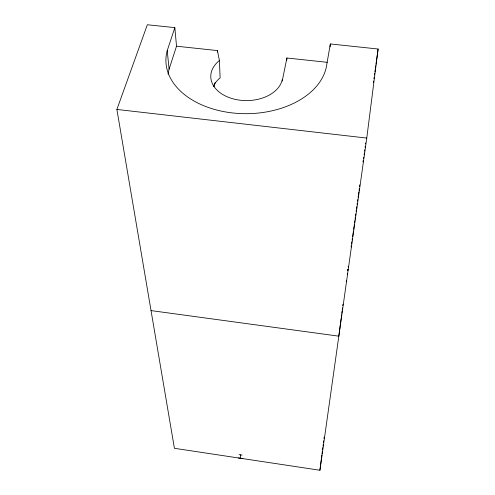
<?xml version="1.0" encoding="UTF-8"?>
<svg xmlns="http://www.w3.org/2000/svg" width="495" height="495" viewBox="0 0 495 495"><rect width="100%" height="100%" fill="white"/><g stroke="black" fill="none" stroke-linecap="round" stroke-linejoin="round"><path stroke-width="0.74" d="M282.224 81.075L286.89 58.008L327.257 62.321M286.809 60.266L286.89 58.008M330.097 46.914L330.351 43.95L378.112 49.017L366.764 138.074L319.918 470.25L174.413 448.303L116.888 109.445L147.343 24.75L174.846 27.633L176.517 46.208L169.092 69.145A78.903 53.497 -0.5 0 0 168.09 74.225M348.245 266.867L348.313 266.316L348.214 266.842M363.243 160.59L363.089 161.964L363.287 160.751M365.545 143.909L365.663 142.937M346.246 281.643L346.376 280.566M319.918 470.25L321.849 455.153M322.047 453.643L322.332 451.378M322.53 449.868L322.82 447.604M323.012 446.094L323.204 444.584M323.495 442.32L323.687 440.81M323.978 438.545L324.169 437.036M341.098 318.619L338.828 336.167L151.037 310.594M341.296 317.097L341.593 314.808M341.791 313.279L342.088 310.99M342.286 309.468L342.478 307.94M342.775 305.656L342.973 304.128M347.762 270.66L347.923 269.428M365.087 147.485L365.261 146.136M347.224 274.731L347.416 273.32M364.605 151.117L364.778 149.849M364.097 154.91L364.351 153.017M347.7 270.548L347.867 269.348M373.428 82.572L373.638 81.044M373.96 78.761L374.171 77.232M374.492 74.943L374.703 73.421M374.919 71.893L375.235 69.609M375.451 68.081L375.767 65.792M375.983 64.27L378.112 49.017M363.59 158.579L363.775 157.249M346.259 281.766L346.407 280.752M330.351 43.95L326.873 63.855A80.617 53.714 -0.5 0 1 236.004 113.281A80.617 53.714 -0.5 0 1 167.223 50.645L174.846 27.633M214.019 86.73L215.22 82.387M176.517 46.208L217.416 50.577L219.403 60.545A35.943 24.348 -0.5 0 0 231.852 98.486A35.943 24.348 -0.5 0 0 282.274 79.577M116.888 109.445L366.764 138.074M167.223 50.645L169.092 69.145M217.416 50.577L217.478 52.086M219.403 60.545L220.126 77.87A35.213 24.243 -0.5 0 0 213.296 86.39M240.589 454.874L240.7 458.302M359.803 184.883A101.797 0.551 -82.4 0 1 359.587 186.479M359.265 188.855A101.797 0.551 -82.4 0 1 359.048 190.427M358.838 191.986A101.797 0.551 -82.4 0 1 358.516 194.3M358.312 195.828A101.797 0.551 -82.4 0 1 358.102 197.338M357.798 199.572A101.797 0.551 -82.4 0 1 357.594 201.038M357.297 203.197A101.797 0.551 -82.4 0 1 357.105 204.614M356.815 206.7A101.797 0.551 -82.4 0 1 356.592 208.352M356.363 209.991A101.797 0.551 -82.4 0 1 356.14 211.606M355.812 213.988A101.797 0.551 -82.4 0 1 355.596 215.542M355.385 217.07A101.797 0.551 -82.4 0 1 355.07 219.304M354.872 220.751A101.797 0.551 -82.4 0 1 354.575 222.861M354.383 224.229A101.797 0.551 -82.4 0 1 353.671 229.29M353.424 231.047A101.797 0.551 -82.4 0 1 352.626 236.641M352.322 238.745A101.797 0.551 -82.4 0 1 352.137 240.05M351.871 241.845A101.797 0.551 -82.4 0 1 351.574 243.88M351.308 245.638A101.797 0.551 -82.4 0 1 351.085 247.123M242.965 458.599A53.924 48.071 -0.8 0 1 238.448 457.918M242.105 455.084A54.308 48.281 -0.8 0 1 239.079 454.627"/></g></svg>
